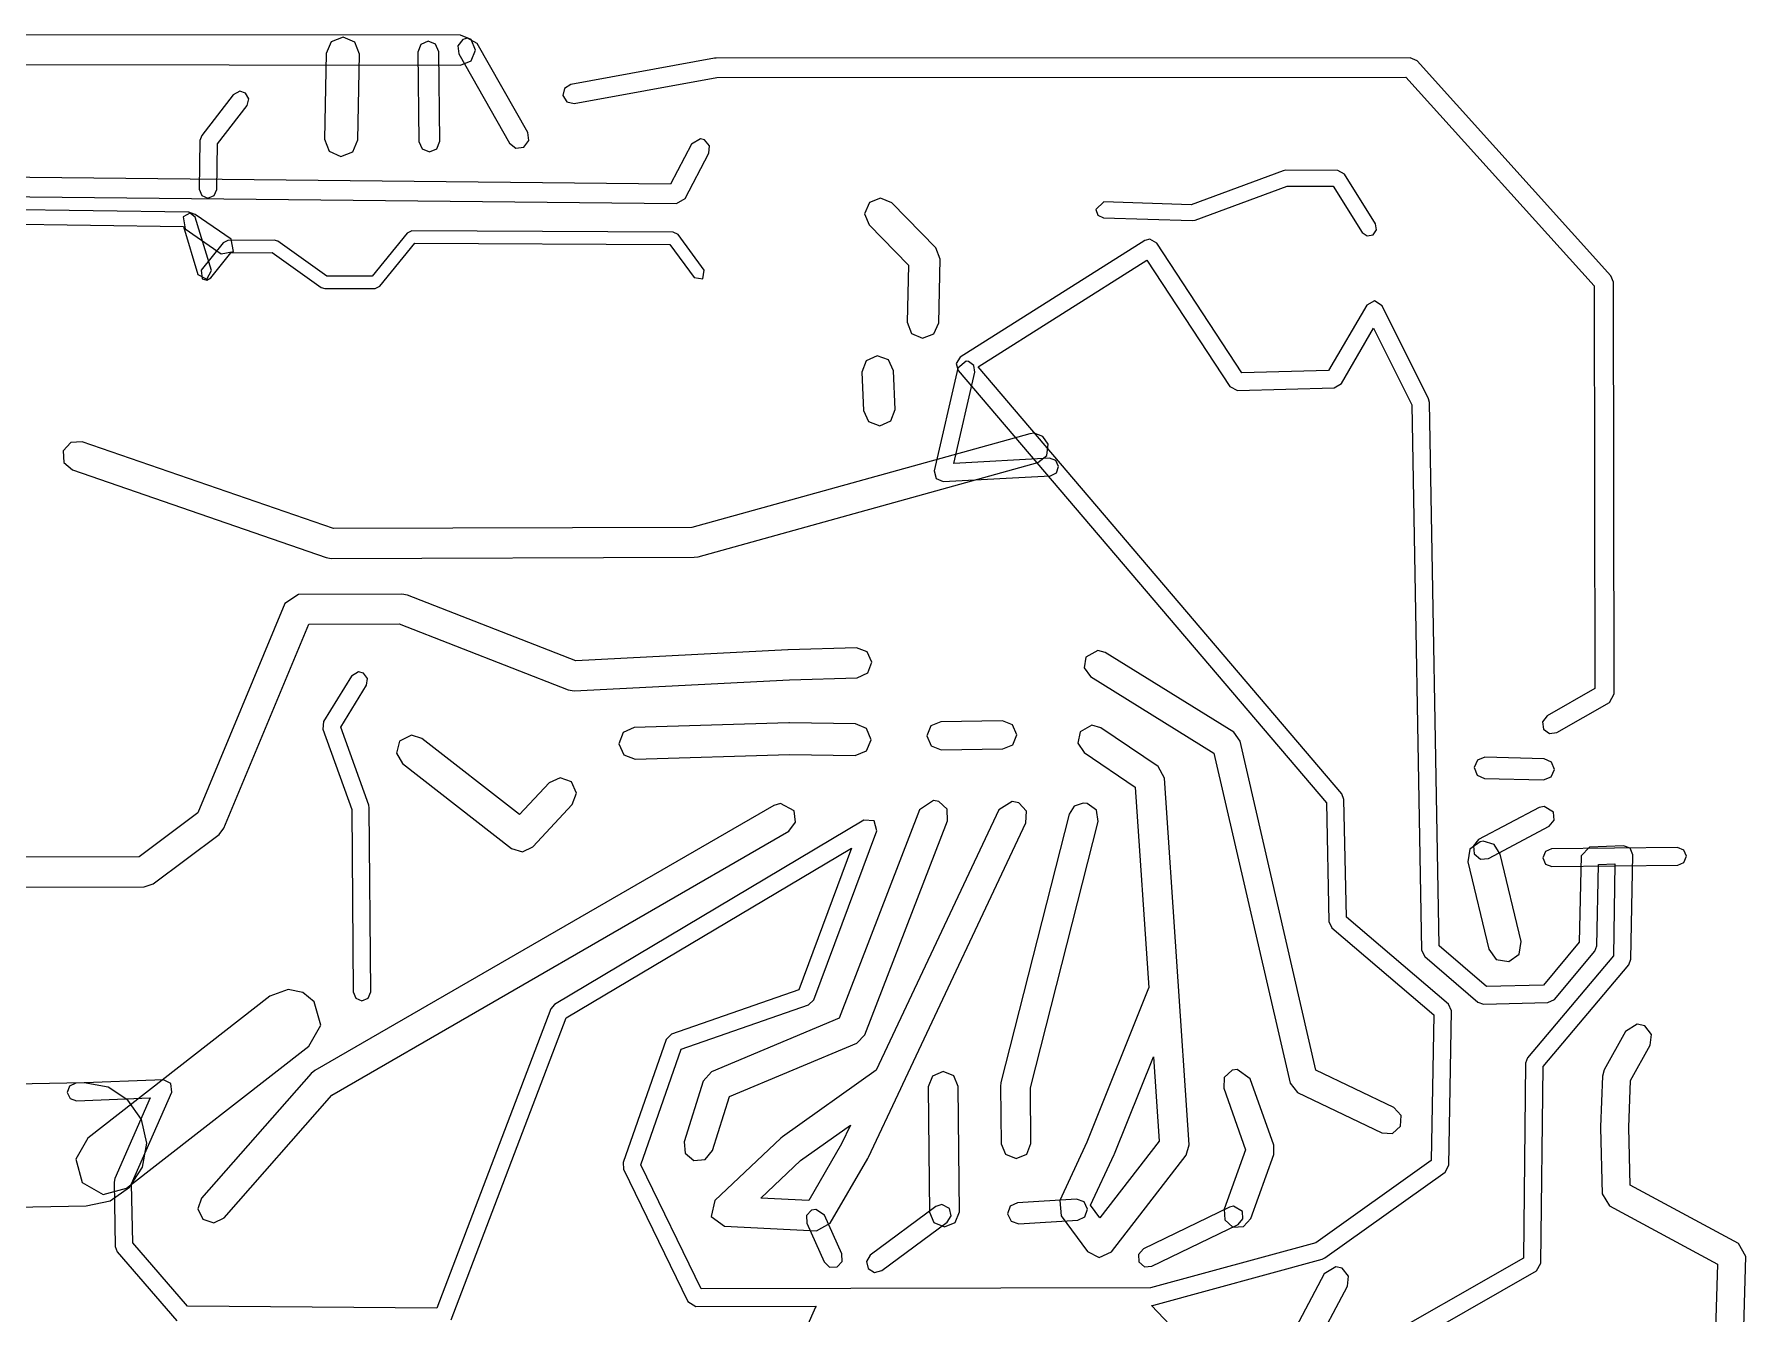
# Model space of a CAD drawing. Extents: x 2 to 219, y 1 to 125.
# Drawn here: x 121.6 to 218.9, y 52.4 to 125.1 of the extents above; entities that cross this region are included whole.
import ezdxf

# ---------------------------------------------------------------- set-up
doc = ezdxf.new("R2010")
doc.units = 0
doc.layers.add('PistasBottom', color=7, linetype='CONTINUOUS')

msp = doc.modelspace()

# ---------------------------------------------------------------- linework, layer by layer
at = {"layer": 'PistasBottom', "color": 7}
for p, q in [((145.879, 125.08008), (90.8828, 125.13281)), ((138.52, 124.70954), (138.229, 124.04297)), ((139.197, 124.97461), (138.52, 124.70954)), ((139.863, 124.68398), (139.197, 124.97461)), ((139.197, 124.97461), (139.197, 124.97461)), ((140.129, 124.00781), (139.863, 124.68398)), ((143.61, 124.54923), (143.439, 124.12305)), ((144.031, 124.73047), (143.61, 124.54923)), ((144.457, 124.56027), (144.031, 124.73047)), ((144.031, 124.73047), (144.031, 124.73047)), ((144.639, 124.13867), (144.457, 124.56027)), ((145.996, 124.83984), (145.714, 124.47719)), ((146.48, 124.83043), (145.879, 125.08008)), ((146.273, 124.91797), (145.996, 124.83984)), ((146.814, 124.61523), (146.273, 124.91797)), ((146.273, 124.91797), (146.273, 124.91797)), ((146.729, 124.22852), (146.48, 124.83043)), ((149.701, 119.54102), (146.814, 124.61523)), ((138.229, 124.04297), (138.135, 119.16211)), ((140.035, 119.125), (140.129, 124.00781)), ((143.439, 124.12305), (143.504, 119.0332)), ((144.703, 119.04883), (144.639, 124.13867)), ((145.714, 124.47719), (145.771, 124.02148)), ((145.771, 124.02148), (148.656, 118.94727)), ((145.877, 123.37891), (146.479, 123.62717)), ((146.479, 123.62717), (146.729, 124.22852)), ((160.297, 123.76758), (152.135, 122.28516)), ((160.395, 123.77539), (160.297, 123.76758)), ((199.828, 123.80078), (160.395, 123.77539)), ((200.236, 123.61914), (199.828, 123.80078)), ((199.828, 123.80078), (199.828, 123.80078)), ((211.242, 111.4102), (200.236, 123.61914)), ((91.2793, 123.43164), (145.877, 123.37891)), ((152.33, 121.20312), (160.443, 122.67578)), ((160.443, 122.67578), (199.584, 122.70117)), ((199.584, 122.70117), (210.283, 110.8301)), ((132.955, 121.69727), (131.17, 119.38477)), ((133.324, 121.89258), (132.955, 121.69727)), ((133.656, 121.78906), (133.324, 121.89258)), ((133.324, 121.89258), (133.324, 121.89258)), ((133.847, 121.45749), (133.656, 121.78906)), ((151.781, 122.05759), (151.691, 121.64648)), ((151.691, 121.64648), (151.919, 121.29261)), ((152.135, 122.28516), (151.781, 122.05759)), ((132.064, 118.9043), (133.748, 121.08789)), ((133.748, 121.08789), (133.847, 121.45749)), ((151.919, 121.29261), (152.33, 121.20312)), ((131.066, 119.08594), (131.025, 116.3281)), ((131.17, 119.38477), (131.066, 119.08594)), ((132.025, 116.3125), (132.064, 118.9043)), ((138.135, 119.16211), (138.4, 118.48468)), ((139.744, 118.45843), (140.035, 119.125)), ((143.504, 119.0332), (143.685, 118.6116)), ((144.533, 118.62265), (144.703, 119.04883)), ((148.656, 118.94727), (149.019, 118.66545)), ((149.019, 118.66545), (149.475, 118.72266)), ((149.475, 118.72266), (149.758, 119.08487)), ((149.758, 119.08487), (149.701, 119.54102)), ((158.998, 118.88867), (157.812, 116.6133)), ((159.5, 119.18359), (158.998, 118.88867)), ((159.74, 119.12305), (159.5, 119.18359)), ((159.5, 119.18359), (159.5, 119.18359)), ((160.01, 118.80008), (159.74, 119.12305)), ((159.973, 118.38086), (160.01, 118.80008)), ((138.4, 118.48468), (139.066, 118.19336)), ((139.066, 118.19336), (139.744, 118.45843)), ((143.685, 118.6116), (144.111, 118.44141)), ((144.111, 118.44141), (144.533, 118.62265)), ((158.633, 115.8047), (159.973, 118.38086)), ((157.812, 116.6133), (99.7148, 117.21484)), ((192.609, 117.375), (187.379, 115.4453)), ((192.766, 117.40234), (192.609, 117.375)), ((195.713, 117.39453), (192.766, 117.40234)), ((192.766, 117.40234), (192.766, 117.40234)), ((196.092, 117.18359), (195.713, 117.39453)), ((197.869, 114.3516), (196.092, 117.18359)), ((100.137, 116.1094), (158.139, 115.5098)), ((131.025, 116.3281), (131.166, 115.9723)), ((131.166, 115.9723), (131.518, 115.8203)), ((131.518, 115.8203), (131.873, 115.9612)), ((131.873, 115.9612), (132.025, 116.3125)), ((158.139, 115.5098), (158.633, 115.8047)), ((169.729, 115.8223), (169.102, 115.5664)), ((170.373, 115.5527), (169.729, 115.8223)), ((169.729, 115.8223), (169.729, 115.8223)), ((187.609, 114.5703), (192.846, 116.502)), ((192.846, 116.502), (195.461, 116.4941)), ((195.461, 116.4941), (197.107, 113.873)), ((130.424, 115.0137), (106.676, 115.3457)), ((130.521, 114.9805), (130.105, 114.7656)), ((130.105, 114.7656), (130.232, 114.0703)), ((130.801, 114.7285), (130.424, 115.0137)), ((130.801, 114.8926), (130.521, 114.9805)), ((130.521, 114.9805), (130.521, 114.9805)), ((132.844, 113.4785), (130.801, 114.8926)), ((169.102, 115.5664), (168.831, 114.9325)), ((168.831, 114.9325), (169.088, 114.293)), ((172.877, 113), (170.373, 115.5527)), ((182.432, 115.6016), (181.967, 115.168)), ((181.967, 115.168), (182.088, 114.8452)), ((182.088, 114.8452), (182.402, 114.7031)), ((187.379, 115.4453), (182.432, 115.6016)), ((106.848, 114.543), (130.121, 114.2168)), ((130.121, 114.2168), (130.949, 111.4805)), ((130.232, 114.0703), (132.275, 112.6562)), ((131.715, 111.7129), (130.801, 114.7285)), ((142.838, 113.8262), (140.854, 111.3906)), ((143.109, 113.9551), (142.838, 113.8262)), ((157.951, 113.8926), (143.109, 113.9551)), ((143.109, 113.9551), (143.109, 113.9551)), ((158.232, 113.75), (157.951, 113.8926)), ((169.088, 114.293), (171.324, 112.0117)), ((182.402, 114.7031), (187.439, 114.543)), ((187.439, 114.543), (187.609, 114.5703)), ((197.107, 113.873), (197.388, 113.6729)), ((197.729, 113.7305), (197.928, 114.0119)), ((197.928, 114.0119), (197.869, 114.3516)), ((132.387, 113.2813), (131.137, 111.7227)), ((132.656, 113.4121), (132.387, 113.2813)), ((135.277, 113.4375), (132.656, 113.4121)), ((132.971, 112.7832), (132.844, 113.4785)), ((135.484, 113.3711), (135.277, 113.4375)), ((138.268, 111.3848), (135.484, 113.3711)), ((141.293, 110.8203), (143.273, 113.2559)), ((143.273, 113.2559), (157.771, 113.1934)), ((157.771, 113.1934), (159.146, 111.3086)), ((159.711, 111.7207), (158.232, 113.75)), ((173.133, 112.3457), (172.877, 113)), ((184.748, 113.4043), (174.264, 106.7734)), ((185.035, 113.4824), (184.748, 113.4043)), ((185.434, 113.2559), (185.035, 113.4824)), ((185.035, 113.4824), (185.035, 113.4824)), ((190.262, 105.8926), (185.434, 113.2559)), ((197.388, 113.6729), (197.729, 113.7305)), ((131.684, 111.2852), (132.828, 112.7129)), ((132.275, 112.6562), (132.971, 112.7832)), ((132.828, 112.7129), (135.17, 112.7363)), ((135.17, 112.7363), (137.951, 110.75)), ((171.324, 112.0117), (171.242, 108.7773)), ((173.043, 108.7305), (173.133, 112.3457)), ((175.285, 106.2383), (184.867, 112.2969)), ((184.867, 112.2969), (189.58, 105.1113)), ((184.867, 112.2969), (184.867, 112.2969)), ((130.949, 111.4805), (131.447, 111.2148)), ((131.137, 111.7227), (131.191, 111.2324)), ((131.191, 111.2324), (131.448, 111.1568)), ((131.447, 111.2148), (131.715, 111.7129)), ((131.448, 111.1568), (131.684, 111.2852)), ((140.854, 111.3906), (138.268, 111.3848)), ((159.146, 111.3086), (159.635, 111.2324)), ((159.635, 111.2324), (159.711, 111.7207)), ((211.383, 111.043), (211.242, 111.4102)), ((211.428, 87.6465), (211.383, 111.043)), ((137.951, 110.75), (138.156, 110.6855)), ((138.156, 110.6855), (141.021, 110.6914)), ((141.021, 110.6914), (141.293, 110.8203)), ((197.811, 109.9815), (197.363, 109.7344)), ((198.242, 109.7051), (197.811, 109.9815)), ((210.283, 110.8301), (210.326, 87.9629)), ((197.363, 109.7344), (195.199, 106.0332)), ((200.871, 104.416), (198.242, 109.7051)), ((171.242, 108.7773), (171.489, 108.1336)), ((171.489, 108.1336), (172.119, 107.8535)), ((172.119, 107.8535), (172.763, 108.1005)), ((172.763, 108.1005), (173.043, 108.7305)), ((195.922, 105.2871), (197.758, 108.4297)), ((197.758, 108.4297), (199.924, 104.0723)), ((168.922, 106.581), (168.682, 105.9355)), ((169.549, 106.8672), (168.922, 106.581)), ((170.194, 106.6265), (169.549, 106.8672)), ((169.549, 106.8672), (169.549, 106.8672)), ((170.48, 106), (170.194, 106.6265)), ((174.131, 106.1621), (172.787, 100.3242)), ((174.264, 106.7734), (174.037, 106.4262)), ((174.037, 106.4262), (174.15, 106.0273)), ((174.611, 106.5488), (174.131, 106.1621)), ((174.15, 106.0273), (195.072, 81.459)), ((174.729, 106.5371), (174.611, 106.5488)), ((174.611, 106.5488), (174.611, 106.5488)), ((175.041, 106.3156), (174.729, 106.5371)), ((175.105, 105.9375), (175.041, 106.3156)), ((195.949, 81.9707), (175.285, 106.2383)), ((195.199, 106.0332), (190.262, 105.8926)), ((168.682, 105.9355), (168.762, 103.75)), ((170.561, 103.8145), (170.48, 106)), ((173.91, 100.7461), (175.105, 105.9375)), ((189.58, 105.1113), (190.012, 104.8848)), ((190.012, 104.8848), (195.506, 105.041)), ((195.506, 105.041), (195.922, 105.2871)), ((199.924, 104.0723), (200.482, 73.0938)), ((200.922, 104.2031), (200.871, 104.416)), ((201.479, 73.3359), (200.922, 104.2031)), ((168.762, 103.75), (169.048, 103.1235)), ((169.048, 103.1235), (169.693, 102.8828)), ((169.693, 102.8828), (170.32, 103.169)), ((170.32, 103.169), (170.561, 103.8145)), ((178.219, 102.4297), (159.023, 97.1113)), ((178.465, 102.4609), (178.219, 102.4297)), ((178.967, 102.2814), (178.465, 102.4609)), ((178.465, 102.4609), (178.465, 102.4609)), ((179.264, 101.8379), (178.967, 102.2814)), ((123.721, 101.9382), (123.289, 101.4512)), ((123.289, 101.4512), (123.329, 100.8019)), ((124.371, 101.9766), (123.721, 101.9382)), ((138.662, 97.0469), (124.371, 101.9766)), ((178.672, 100.791), (179.185, 101.1918)), ((179.185, 101.1918), (179.264, 101.8379)), ((123.329, 100.8019), (123.816, 100.3711)), ((123.816, 100.3711), (138.244, 95.3926)), ((159.367, 95.4414), (178.672, 100.791)), ((172.787, 100.3242), (172.892, 99.8897)), ((179.332, 101.0391), (173.91, 100.7461)), ((179.694, 100.9122), (179.332, 101.0391)), ((179.387, 100.0391), (179.732, 100.2046)), ((179.859, 100.5664), (179.694, 100.9122)), ((179.732, 100.2046), (179.859, 100.5664)), ((172.892, 99.8897), (173.303, 99.7129)), ((173.303, 99.7129), (179.387, 100.0391)), ((159.023, 97.1113), (138.662, 97.0469)), ((138.244, 95.3926), (138.523, 95.3477)), ((138.523, 95.3477), (159.143, 95.4102)), ((159.143, 95.4102), (159.367, 95.4414)), ((135.891, 92.7793), (130.947, 80.8828)), ((136.674, 93.3027), (135.891, 92.7793)), ((142.543, 93.3223), (136.674, 93.3027)), ((142.854, 93.2637), (142.543, 93.3223)), ((142.543, 93.3223), (142.543, 93.3223)), ((152.43, 89.5215), (142.854, 93.2637)), ((132.428, 80.0156), (137.244, 91.6055)), ((137.244, 91.6055), (142.387, 91.6211)), ((142.387, 91.6211), (151.982, 87.873)), ((164.477, 90.1523), (152.43, 89.5215)), ((164.496, 90.1523), (164.477, 90.1523)), ((168.365, 90.2695), (164.496, 90.1523)), ((168.973, 90.0386), (168.365, 90.2695)), ((169.24, 89.4453), (168.973, 90.0386)), ((181.402, 89.7422), (181.304, 89.1376)), ((182.076, 90.1191), (181.402, 89.7422)), ((182.504, 90), (182.076, 90.1191)), ((182.076, 90.1191), (182.076, 90.1191)), ((189.811, 85.4688), (182.504, 90)), ((139.676, 88.6641), (138.092, 86.0703)), ((140.08, 88.9023), (139.676, 88.6641)), ((140.363, 88.8301), (140.08, 88.9023)), ((140.08, 88.9023), (140.08, 88.9023)), ((140.589, 88.5207), (140.363, 88.8301)), ((140.529, 88.1426), (140.589, 88.5207)), ((164.557, 88.4531), (168.416, 88.5703)), ((168.416, 88.5703), (169.009, 88.8371)), ((169.009, 88.8371), (169.24, 89.4453)), ((181.304, 89.1376), (181.662, 88.6406)), ((181.662, 88.6406), (188.684, 84.2852)), ((139.07, 85.7539), (140.529, 88.1426)), ((151.982, 87.873), (152.336, 87.8145)), ((152.336, 87.8145), (164.557, 88.4531)), ((210.326, 87.9629), (207.611, 86.4004)), ((211.152, 87.168), (211.428, 87.6465)), ((208.16, 85.4473), (211.152, 87.168)), ((138.092, 86.0703), (138.049, 85.6406)), ((138.049, 85.6406), (139.689, 81.0742)), ((140.658, 81.334), (139.07, 85.7539)), ((155.738, 85.7383), (155.111, 85.4548)), ((164.523, 86.0117), (155.738, 85.7383)), ((164.564, 86.0117), (164.523, 86.0117)), ((164.523, 86.0117), (164.523, 86.0117)), ((168.318, 85.9551), (164.564, 86.0117)), ((168.949, 85.6818), (168.318, 85.9551)), ((169.203, 85.043), (168.949, 85.6818)), ((172.6, 85.8245), (172.373, 85.2559)), ((173.162, 86.0664), (172.6, 85.8245)), ((176.664, 86.1172), (173.162, 86.0664)), ((177.233, 85.8905), (176.664, 86.1172)), ((176.664, 86.1172), (176.664, 86.1172)), ((177.475, 85.3281), (177.233, 85.8905)), ((181.748, 85.8633), (181.08, 85.4902)), ((182.262, 85.7168), (181.748, 85.8633)), ((181.748, 85.8633), (181.748, 85.8633)), ((185.506, 83.5156), (182.262, 85.7168)), ((207.611, 86.4004), (207.356, 86.067)), ((207.356, 86.067), (207.41, 85.6504)), ((207.41, 85.6504), (207.743, 85.3937)), ((142.41, 84.9531), (142.228, 84.2895)), ((143.078, 85.3008), (142.41, 84.9531)), ((143.674, 85.1113), (143.078, 85.3008)), ((143.078, 85.3008), (143.078, 85.3008)), ((149.219, 80.791), (143.674, 85.1113)), ((155.111, 85.4548), (154.867, 84.8105)), ((154.867, 84.8105), (155.151, 84.1829)), ((168.931, 84.4109), (169.203, 85.043)), ((172.373, 85.2559), (172.616, 84.6928)), ((172.616, 84.6928), (173.186, 84.4668)), ((176.688, 84.5176), (177.249, 84.7601)), ((177.249, 84.7601), (177.475, 85.3281)), ((181.08, 85.4902), (180.949, 84.8535)), ((180.949, 84.8535), (181.307, 84.3105)), ((190.168, 84.9688), (189.811, 85.4688)), ((194.479, 66.2715), (190.168, 84.9688)), ((207.743, 85.3937), (208.16, 85.4473)), ((142.228, 84.2895), (142.568, 83.6914)), ((142.568, 83.6914), (148.762, 78.8652)), ((155.151, 84.1829), (155.795, 83.9395)), ((155.795, 83.9395), (164.559, 84.2109)), ((164.559, 84.2109), (168.291, 84.1562)), ((168.291, 84.1562), (168.931, 84.4109)), ((173.186, 84.4668), (176.688, 84.5176)), ((181.307, 84.3105), (184.209, 82.3418)), ((188.684, 84.2852), (193.006, 65.5371)), ((203.653, 83.8796), (203.467, 83.459)), ((204.082, 84.0449), (203.653, 83.8796)), ((207.447, 83.9629), (204.082, 84.0449)), ((204.082, 84.0449), (204.082, 84.0449)), ((207.867, 83.7775), (207.447, 83.9629)), ((208.033, 83.3496), (207.867, 83.7775)), ((151.535, 82.8843), (150.908, 82.5996)), ((152.18, 82.6426), (151.535, 82.8843)), ((185.877, 82.8691), (185.506, 83.5156)), ((187.279, 62.0195), (185.877, 82.8691)), ((203.467, 83.459), (203.633, 83.0311)), ((203.633, 83.0311), (204.053, 82.8457)), ((204.053, 82.8457), (207.418, 82.7637)), ((207.418, 82.7637), (207.847, 82.929)), ((207.847, 82.929), (208.033, 83.3496)), ((150.908, 82.5996), (149.219, 80.791)), ((152.464, 82.0157), (152.18, 82.6426)), ((152.223, 81.3711), (152.464, 82.0157)), ((184.209, 82.3418), (184.977, 70.9414)), ((196.068, 81.6562), (195.949, 81.9707)), ((130.947, 80.8828), (127.611, 78.3926)), ((163.668, 81.3125), (137.598, 66.252)), ((139.689, 81.0742), (139.77, 70.709)), ((140.688, 81.168), (140.658, 81.334)), ((140.77, 70.7168), (140.688, 81.168)), ((149.973, 78.9609), (152.223, 81.3711)), ((164.053, 81.4258), (163.668, 81.3125)), ((164.828, 81.002), (164.053, 81.4258)), ((164.053, 81.4258), (164.053, 81.4258)), ((164.914, 80.3565), (164.828, 81.002)), ((171.957, 81.0527), (167.395, 69.2246)), ((176.465, 81.0527), (169.498, 66.2617)), ((172.752, 81.5957), (171.957, 81.0527)), ((173.057, 81.5391), (172.752, 81.5957)), ((172.752, 81.5957), (172.752, 81.5957)), ((173.528, 81.09), (173.057, 81.5391)), ((173.543, 80.4395), (173.528, 81.09)), ((177.221, 81.5391), (176.465, 81.0527)), ((180.449, 80.8066), (176.578, 65.5664)), ((177.596, 81.459), (177.221, 81.5391)), ((177.221, 81.5391), (177.221, 81.5391)), ((178.033, 80.9776), (177.596, 81.459)), ((178.002, 80.3281), (178.033, 80.9776)), ((180.743, 81.2619), (180.449, 80.8066)), ((181.252, 81.4473), (180.743, 81.2619)), ((181.482, 81.4219), (181.252, 81.4473)), ((181.252, 81.4473), (181.252, 81.4473)), ((182.004, 81.0328), (181.482, 81.4219)), ((182.098, 80.3887), (182.004, 81.0328)), ((195.072, 81.459), (195.213, 74.7227)), ((196.209, 74.9688), (196.068, 81.6562)), ((207.17, 81.1855), (203.721, 79.3652)), ((207.449, 81.2559), (207.17, 81.1855)), ((207.98, 80.9355), (207.449, 81.2559)), ((207.449, 81.2559), (207.449, 81.2559)), ((208.023, 80.4785), (207.98, 80.9355)), ((132.152, 79.6602), (132.428, 80.0156)), ((138.568, 64.8496), (164.518, 79.8398)), ((168.793, 80.4746), (151.211, 70.002)), ((164.518, 79.8398), (164.914, 80.3565)), ((165.951, 70.2715), (169.518, 79.8711)), ((169.369, 80.4291), (168.793, 80.4746)), ((168.85, 68.2754), (173.543, 80.4395)), ((169.518, 79.8711), (169.369, 80.4291)), ((171.006, 65.4746), (178.002, 80.3281)), ((178.254, 65.2559), (182.098, 80.3887)), ((204.281, 78.3027), (207.73, 80.125)), ((207.73, 80.125), (208.023, 80.4785)), ((128.404, 76.8633), (132.152, 79.6602)), ((148.762, 78.8652), (149.386, 78.678)), ((149.386, 78.678), (149.973, 78.9609)), ((151.871, 69.2324), (168.086, 78.8887)), ((168.086, 78.8887), (165.096, 70.8398)), ((203.219, 78.8189), (203.105, 78.1016)), ((203.807, 79.2461), (203.219, 78.8189)), ((203.721, 79.3652), (203.427, 79.0109)), ((203.427, 79.0109), (203.471, 78.5527)), ((203.986, 79.2715), (203.807, 79.2461)), ((204.6, 79.0819), (203.986, 79.2715)), ((203.986, 79.2715), (203.986, 79.2715)), ((204.953, 78.5449), (204.6, 79.0819)), ((207.865, 78.8379), (207.513, 78.6873)), ((215.023, 78.9199), (207.865, 78.8379)), ((210.025, 78.9336), (209.547, 78.4453)), ((211.955, 79.0176), (210.025, 78.9336)), ((212.325, 78.8762), (211.955, 79.0176)), ((212.477, 78.5098), (212.325, 78.8762)), ((215.379, 78.7776), (215.023, 78.9199)), ((215.023, 78.9199), (215.023, 78.9199)), ((215.529, 78.4258), (215.379, 78.7776)), ((127.611, 78.3926), (115.109, 78.3574)), ((203.105, 78.1016), (204.295, 73.1406)), ((203.471, 78.5527), (203.824, 78.2599)), ((203.824, 78.2599), (204.281, 78.3027)), ((206.143, 73.582), (204.953, 78.5449)), ((207.513, 78.6873), (207.371, 78.332)), ((207.371, 78.332), (207.522, 77.9802)), ((207.522, 77.9802), (207.877, 77.8379)), ((207.877, 77.8379), (215.035, 77.9199)), ((209.547, 78.4453), (209.443, 73.5352)), ((210.439, 73.3398), (210.537, 77.9551)), ((210.537, 77.9551), (211.467, 77.9941)), ((211.467, 77.9941), (211.379, 72.7676)), ((212.375, 72.5742), (212.477, 78.5098)), ((215.035, 77.9199), (215.387, 78.0705)), ((215.387, 78.0705), (215.529, 78.4258)), ((127.898, 76.6934), (128.404, 76.8633)), ((115.115, 76.6562), (127.898, 76.6934)), ((202.006, 70.0215), (196.209, 74.9688)), ((195.213, 74.7227), (195.389, 74.3535)), ((195.389, 74.3535), (201.178, 69.4141)), ((200.482, 73.0938), (200.658, 72.7227)), ((204.174, 71.0254), (201.479, 73.3359)), ((204.295, 73.1406), (204.722, 72.5521)), ((206.028, 72.8642), (206.143, 73.582)), ((209.443, 73.5352), (207.41, 71.0977)), ((208.033, 70.2832), (210.322, 73.0293)), ((210.322, 73.0293), (210.439, 73.3398)), ((200.658, 72.7227), (203.67, 70.1406)), ((204.722, 72.5521), (205.439, 72.4375)), ((205.439, 72.4375), (206.028, 72.8642)), ((211.379, 72.7676), (206.504, 66.9727)), ((207.385, 66.4668), (212.258, 72.2598)), ((212.258, 72.2598), (212.375, 72.5742)), ((207.41, 71.0977), (204.174, 71.0254)), ((135.031, 70.4688), (124.688, 62.4043)), ((136.082, 70.8477), (135.031, 70.4688)), ((136.903, 70.6787), (136.082, 70.8477)), ((136.082, 70.8477), (136.082, 70.8477)), ((137.559, 70.1562), (136.903, 70.6787)), ((137.926, 68.8278), (137.559, 70.1562)), ((139.77, 70.709), (139.919, 70.3566)), ((139.919, 70.3566), (140.273, 70.2129)), ((140.273, 70.2129), (140.626, 70.3621)), ((140.626, 70.3621), (140.77, 70.7168)), ((165.096, 70.8398), (157.857, 68.3145)), ((165.646, 69.9727), (165.951, 70.2715)), ((184.969, 70.9258), (181.465, 62.168)), ((184.977, 70.9414), (184.969, 70.9258)), ((203.67, 70.1406), (204.006, 70.0215)), ((204.006, 70.0215), (207.66, 70.1035)), ((207.66, 70.1035), (208.033, 70.2832)), ((151, 69.752), (144.525, 52.752)), ((145.336, 52.0723), (151.871, 69.2324)), ((151.211, 70.002), (151, 69.752)), ((158.414, 67.4512), (165.646, 69.9727)), ((167.395, 69.2246), (160.139, 66.1777)), ((201.178, 69.4141), (201.033, 61.1348)), ((202.182, 69.6328), (202.006, 70.0215)), ((202.027, 60.8652), (202.182, 69.6328)), ((137.246, 67.6289), (137.926, 68.8278)), ((157.857, 68.3145), (157.551, 68.0078)), ((168.387, 67.7969), (168.85, 68.2754)), ((212.072, 68.4668), (210.865, 66.2891)), ((212.725, 68.877), (212.072, 68.4668)), ((213.158, 68.7773), (212.725, 68.877)), ((212.725, 68.877), (212.725, 68.877)), ((213.539, 68.299), (213.158, 68.7773)), ((213.471, 67.6914), (213.539, 68.299)), ((126.9, 59.5645), (137.246, 67.6289)), ((157.551, 68.0078), (155.109, 61.0293)), ((156.121, 60.8965), (158.414, 67.4512)), ((161.16, 64.7617), (168.387, 67.7969)), ((212.357, 65.6797), (213.471, 67.6914)), ((137.598, 66.252), (137.385, 66.0781)), ((160.139, 66.1777), (159.656, 65.6484)), ((169.498, 66.2617), (164.16, 62.4844)), ((173.297, 66.1836), (172.698, 65.9305)), ((173.9, 65.9402), (173.297, 66.1836)), ((173.297, 66.1836), (173.297, 66.1836)), ((183.035, 61.5137), (185.24, 67.0254)), ((185.24, 67.0254), (185.562, 62.2285)), ((185.24, 67.0254), (185.24, 67.0254)), ((189.725, 66.2578), (189.27, 65.8478)), ((189.998, 66.3027), (189.725, 66.2578)), ((190.746, 65.7695), (189.998, 66.3027)), ((189.998, 66.3027), (189.998, 66.3027)), ((198.906, 64.1484), (194.479, 66.2715)), ((206.387, 66.6562), (206.266, 55.5918)), ((206.504, 66.9727), (206.387, 66.6562)), ((207.262, 55.2949), (207.385, 66.4668)), ((210.865, 66.2891), (210.766, 65.9336)), ((124.48, 65.5488), (113.525, 65.3477)), ((123.656, 65.3613), (123.523, 65.002)), ((124.004, 65.5215), (123.656, 65.3613)), ((128.986, 65.7246), (124.004, 65.5215)), ((125.847, 65.2985), (124.48, 65.5488)), ((126.973, 64.5688), (125.847, 65.2985)), ((129.42, 65.5069), (128.986, 65.7246)), ((129.465, 65.0234), (129.42, 65.5069)), ((137.385, 66.0781), (131.156, 59)), ((159.656, 65.6484), (158.576, 62.2031)), ((169.049, 61.3203), (170.891, 65.2305)), ((170.891, 65.2305), (171.006, 65.4746)), ((172.698, 65.9305), (172.453, 65.3281)), ((172.453, 65.3281), (172.484, 61.668)), ((174.154, 65.3418), (173.9, 65.9402)), ((174.184, 61.6836), (174.154, 65.3418)), ((176.578, 65.5664), (176.553, 65.3477)), ((176.553, 65.3477), (176.588, 62.0859)), ((178.287, 62.1035), (178.254, 65.2559)), ((189.27, 65.8478), (189.238, 65.2363)), ((189.238, 65.2363), (190.475, 61.7422)), ((192.078, 62.0078), (190.746, 65.7695)), ((193.006, 65.5371), (193.439, 64.9961)), ((210.766, 65.9336), (210.646, 63.043)), ((212.248, 63.0059), (212.357, 65.6797)), ((123.523, 65.002), (123.684, 64.6533)), ((123.684, 64.6533), (124.045, 64.5215)), ((124.045, 64.5215), (128.229, 64.6914)), ((128.229, 64.6914), (126.223, 60.1035)), ((127.743, 63.4702), (126.973, 64.5688)), ((127.184, 59.8027), (129.465, 65.0234)), ((132.434, 57.877), (138.568, 64.8496)), ((160.197, 61.6934), (161.16, 64.7617)), ((193.439, 64.9961), (198.215, 62.707)), ((128.043, 62.1133), (127.743, 63.4702)), ((199.314, 63.6928), (198.906, 64.1484)), ((199.281, 63.082), (199.314, 63.6928)), ((124.688, 62.4043), (124.006, 61.2058)), ((164.066, 62.4062), (160.328, 58.8633)), ((164.16, 62.4844), (164.066, 62.4062)), ((165.191, 61.1309), (168.027, 63.1387)), ((168.027, 63.1387), (167.527, 62.0781)), ((168.027, 63.1387), (168.027, 63.1387)), ((198.215, 62.707), (198.826, 62.6739)), ((198.826, 62.6739), (199.281, 63.082)), ((210.646, 63.043), (210.646, 62.9902)), ((210.646, 62.9902), (210.744, 59.2344)), ((212.332, 59.7383), (212.248, 63.0059)), ((127.793, 60.7468), (128.043, 62.1133)), ((158.576, 62.2031), (158.633, 61.5545)), ((158.633, 61.5545), (159.133, 61.1367)), ((159.78, 61.1948), (160.197, 61.6934)), ((167.527, 62.0781), (165.662, 58.8691)), ((169.016, 61.2539), (169.049, 61.3203)), ((172.484, 61.668), (172.516, 58.207)), ((174.215, 58.2227), (174.184, 61.6836)), ((176.588, 62.0859), (176.843, 61.4869)), ((176.843, 61.4869), (177.447, 61.2441)), ((177.447, 61.2441), (178.045, 61.5)), ((178.045, 61.5), (178.287, 62.1035)), ((181.465, 62.168), (179.918, 58.8594)), ((181.672, 58.5977), (183.016, 61.4707)), ((185.562, 62.2285), (182.197, 57.8848)), ((182.852, 55.9531), (187.104, 61.4434)), ((183.016, 61.4707), (183.035, 61.5137)), ((187.104, 61.4434), (187.279, 62.0195)), ((190.475, 61.7422), (189.271, 58.3711)), ((190.779, 57.834), (192.078, 61.4727)), ((192.078, 61.4727), (192.078, 62.0078)), ((124.006, 61.2058), (124.373, 59.877)), ((127.064, 59.6213), (127.793, 60.7468)), ((155.109, 61.0293), (155.131, 60.6465)), ((155.131, 60.6465), (158.791, 53.125)), ((159.553, 53.8438), (156.121, 60.8965)), ((159.133, 61.1367), (159.78, 61.1948)), ((162.943, 59), (165.191, 61.1309)), ((166.871, 57.5684), (169.016, 61.2539)), ((201.033, 61.1348), (194.48, 56.4629)), ((194.988, 55.5977), (201.818, 60.4668)), ((201.818, 60.4668), (202.027, 60.8652)), ((124.373, 59.877), (125.572, 59.197)), ((125.572, 59.197), (126.9, 59.5645)), ((125.966, 58.8511), (127.064, 59.6213)), ((126.223, 60.1035), (126.182, 59.8945)), ((126.182, 59.8945), (126.244, 56.2539)), ((127.242, 56.4531), (127.184, 59.8027)), ((218.484, 56.4102), (212.332, 59.7383)), ((112.098, 58.3203), (124.609, 58.5508)), ((124.609, 58.5508), (125.966, 58.8511)), ((131.156, 59), (130.947, 58.3842)), ((130.947, 58.3842), (131.234, 57.8008)), ((160.328, 58.8633), (160.115, 57.9496)), ((165.662, 58.8691), (162.943, 59)), ((166.053, 58.3574), (165.82, 58.3086)), ((166.547, 58.0332), (166.053, 58.3574)), ((166.053, 58.3574), (166.053, 58.3574)), ((172.879, 58.5215), (169.15, 55.7598)), ((173.221, 58.6289), (172.879, 58.5215)), ((173.648, 58.4062), (173.221, 58.6289)), ((173.221, 58.6289), (173.221, 58.6289)), ((173.749, 57.9987), (173.648, 58.4062)), ((177.103, 58.5334), (176.953, 58.0996)), ((177.516, 58.7344), (177.103, 58.5334)), ((180.867, 58.9375), (177.516, 58.7344)), ((179.918, 58.8594), (180.004, 57.9941)), ((181.302, 58.7869), (180.867, 58.9375)), ((180.867, 58.9375), (180.867, 58.9375)), ((181.502, 58.373), (181.302, 58.7869)), ((181.352, 57.9392), (181.502, 58.373)), ((182.197, 57.8848), (181.672, 58.5977)), ((189.57, 58.4902), (184.676, 56.1133)), ((189.271, 58.3711), (189.303, 57.7596)), ((189.801, 58.5449), (189.57, 58.4902)), ((190.305, 58.2363), (189.801, 58.5449)), ((189.801, 58.5449), (189.801, 58.5449)), ((210.744, 59.2344), (211.164, 58.5527)), ((211.164, 58.5527), (217.289, 55.2383)), ((131.234, 57.8008), (131.85, 57.5906)), ((131.85, 57.5906), (132.434, 57.877)), ((160.115, 57.9496), (160.873, 57.3965)), ((160.873, 57.3965), (166.096, 57.1465)), ((165.82, 58.3086), (165.531, 58.0015)), ((165.531, 58.0015), (165.545, 57.5801)), ((165.545, 57.5801), (166.539, 55.3711)), ((166.096, 57.1465), (166.871, 57.5684)), ((167.543, 55.8242), (166.547, 58.0332)), ((169.807, 54.877), (173.533, 57.6387)), ((172.516, 58.207), (172.77, 57.6087)), ((172.77, 57.6087), (173.373, 57.3652)), ((173.373, 57.3652), (173.971, 57.6197)), ((173.533, 57.6387), (173.749, 57.9987)), ((173.971, 57.6197), (174.215, 58.2227)), ((176.953, 58.0996), (177.154, 57.687)), ((177.154, 57.687), (177.588, 57.5371)), ((177.588, 57.5371), (180.939, 57.7383)), ((180.004, 57.9941), (181.496, 55.9707)), ((180.939, 57.7383), (181.352, 57.9392)), ((185.156, 55.123), (190.051, 57.5)), ((189.303, 57.7596), (189.758, 57.3496)), ((189.758, 57.3496), (190.369, 57.3805)), ((190.051, 57.5), (190.331, 57.8155)), ((190.331, 57.8155), (190.305, 58.2363)), ((190.369, 57.3805), (190.779, 57.834)), ((130.367, 52.8555), (127.242, 56.4531)), ((194.48, 56.4629), (185.068, 53.8906)), ((218.902, 55.6836), (218.484, 56.4102)), ((126.244, 56.2539), (126.367, 55.9355)), ((126.367, 55.9355), (129.76, 52.0293)), ((167.556, 55.4028), (167.543, 55.8242)), ((169.15, 55.7598), (168.935, 55.3994)), ((181.496, 55.9707), (182.169, 55.6249)), ((182.169, 55.6249), (182.852, 55.9531)), ((184.676, 56.1133), (184.395, 55.7983)), ((184.395, 55.7983), (184.42, 55.377)), ((185.27, 52.9082), (194.83, 55.5215)), ((206.266, 55.5918), (192.156, 47.5312)), ((194.83, 55.5215), (194.988, 55.5977)), ((218.746, 50.1328), (218.902, 55.6836)), ((166.539, 55.3711), (166.846, 55.0822)), ((166.846, 55.0822), (167.268, 55.0957)), ((167.268, 55.0957), (167.556, 55.4028)), ((168.935, 55.3994), (169.037, 54.9922)), ((169.037, 54.9922), (169.398, 54.7751)), ((169.398, 54.7751), (169.807, 54.877)), ((184.42, 55.377), (184.735, 55.0972)), ((184.735, 55.0972), (185.156, 55.123)), ((194.951, 54.6973), (188.041, 41.6855)), ((192.736, 46.7109), (207.01, 54.8652)), ((195.615, 55.0957), (194.951, 54.6973)), ((195.965, 55.0078), (195.615, 55.0957)), ((195.615, 55.0957), (195.615, 55.0957)), ((196.33, 54.5653), (195.965, 55.0078)), ((196.275, 53.9941), (196.33, 54.5653)), ((207.01, 54.8652), (207.262, 55.2949)), ((217.289, 55.2383), (217.146, 50.1758)), ((185.068, 53.8906), (159.553, 53.8438)), ((189.596, 41.4141), (196.275, 53.9941)), ((144.525, 52.752), (130.367, 52.8555)), ((158.791, 53.125), (159.242, 52.8438)), ((159.242, 52.8438), (166.076, 52.8555)), ((166.041, 52.793), (163.855, 47.9258)), ((166.076, 52.8555), (166.041, 52.793)), ((185.141, 52.8906), (185.27, 52.9082)), ((191.256, 46.4512), (185.141, 52.8906))]:
    msp.add_line(p, q, dxfattribs=at)

doc.saveas('drawing.dxf')
